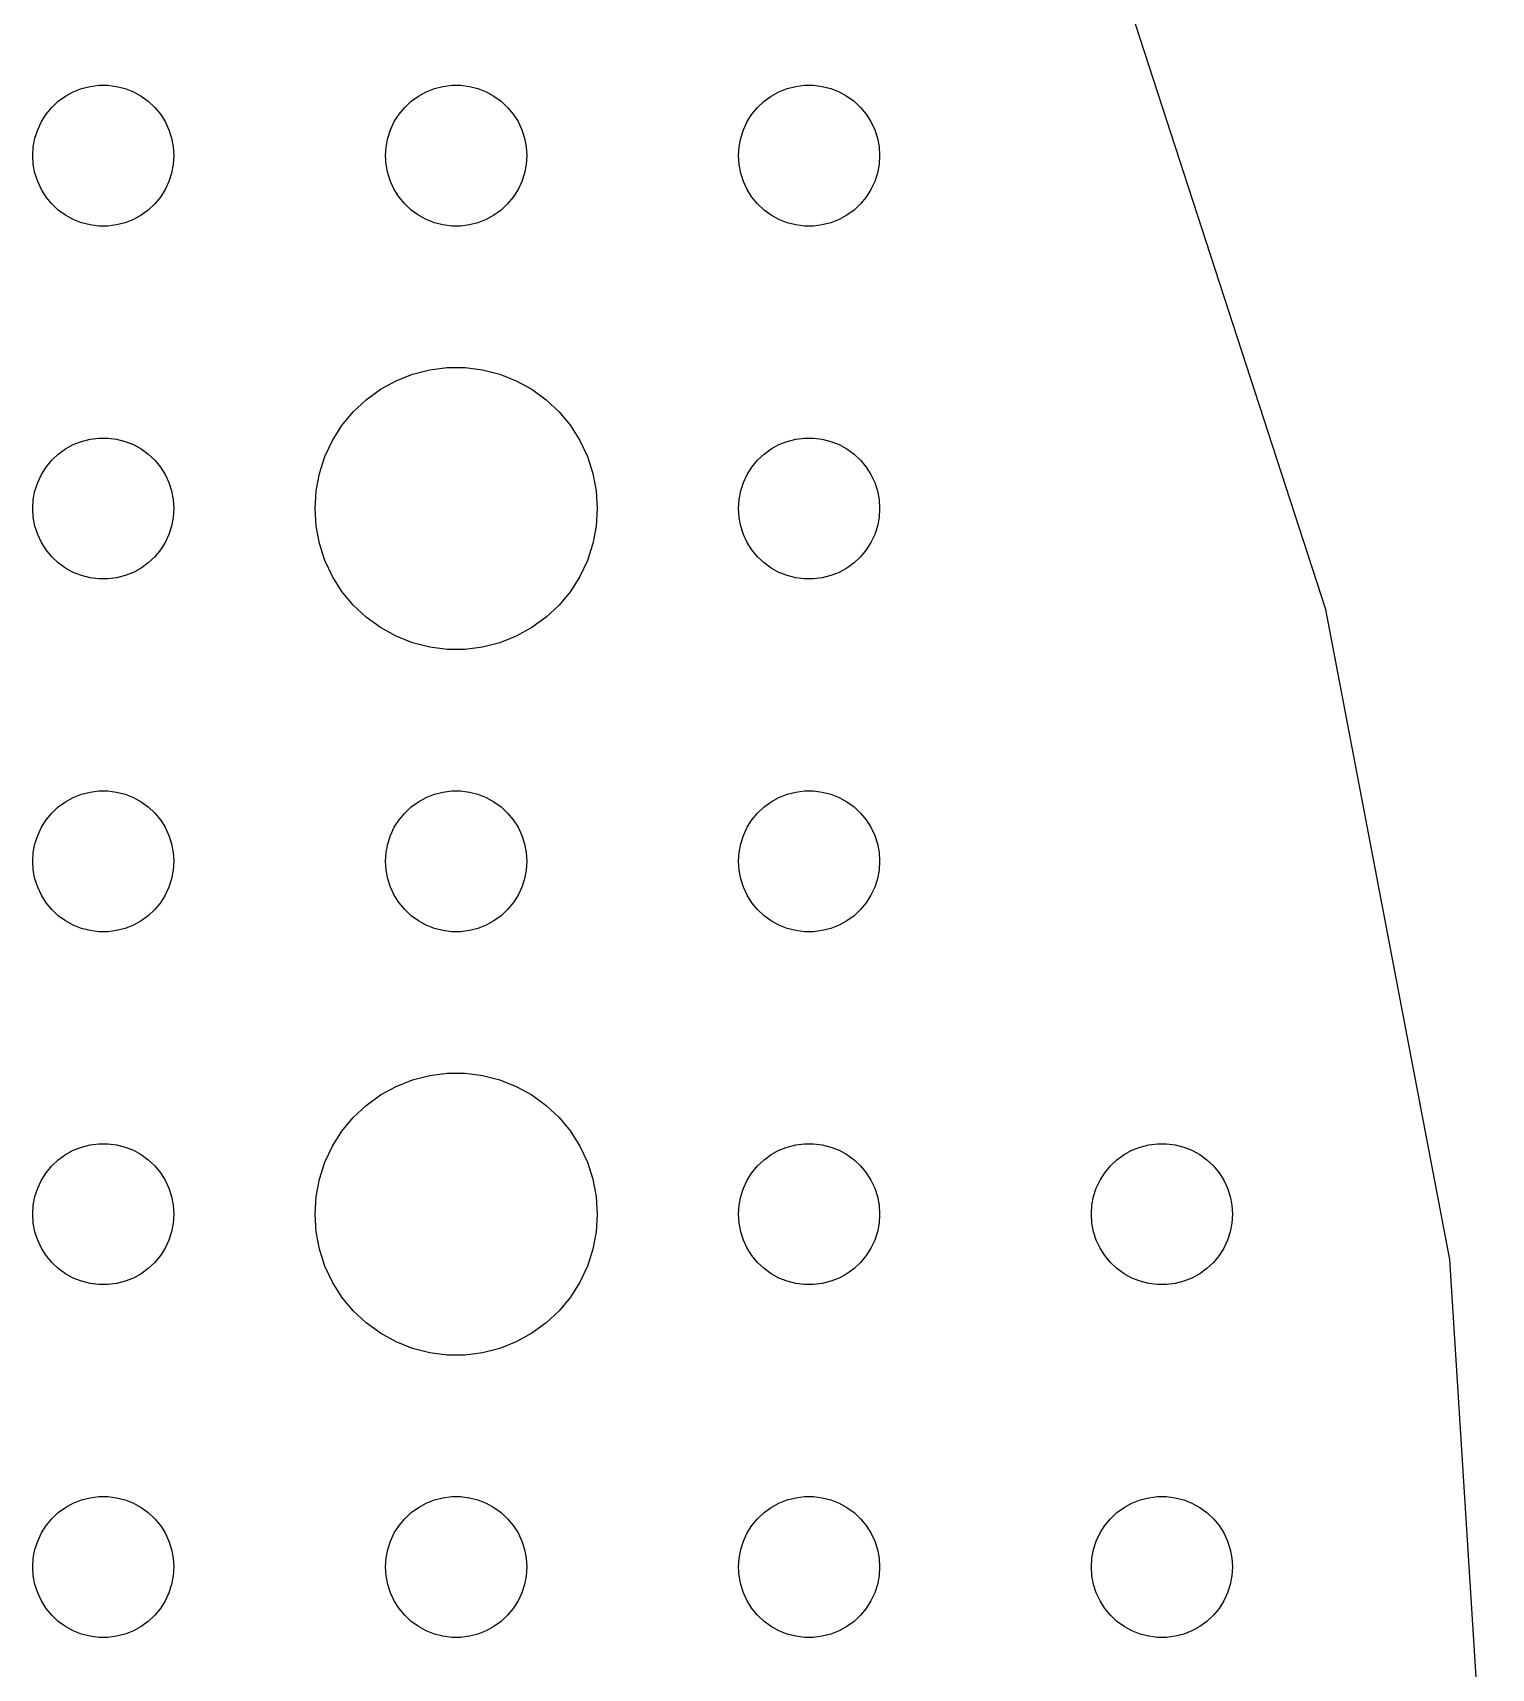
# Model space of a CAD drawing. Header units: metres. Extents: x -112 to 112, y -112 to 112.
# Drawn here: x 81 to 112, y 5.35 to 40.11 of the extents above; entities that cross this region are included whole.
import ezdxf

# ---------------------------------------------------------------- set-up
doc = ezdxf.new("R2010")
doc.units = ezdxf.units.M

msp = doc.modelspace()

# ---------------------------------------------------------------- linework, layer by layer
for p, q in [((108.481, 27.8533), (104.135, 41.2299)), ((82.0365, 38.9266), (82.2189, 38.9734)), ((82.2189, 38.9734), (82.4058, 38.997)), ((82.4058, 38.997), (82.5942, 38.997)), ((82.5942, 38.997), (82.7811, 38.9734)), ((82.7811, 38.9734), (82.9635, 38.9266)), ((89.5365, 38.9266), (89.7189, 38.9734)), ((89.7189, 38.9734), (89.9058, 38.997)), ((89.9058, 38.997), (90.0942, 38.997)), ((90.0942, 38.997), (90.2811, 38.9734)), ((90.2811, 38.9734), (90.4635, 38.9266)), ((97.0365, 38.9266), (97.2189, 38.9734)), ((97.2189, 38.9734), (97.4058, 38.997)), ((97.4058, 38.997), (97.5942, 38.997)), ((97.5942, 38.997), (97.7811, 38.9734)), ((97.7811, 38.9734), (97.9635, 38.9266)), ((81.4065, 38.5268), (81.5439, 38.6558)), ((81.5439, 38.6558), (81.6963, 38.7665)), ((81.6963, 38.7665), (81.8613, 38.8572)), ((81.8613, 38.8572), (82.0365, 38.9266)), ((82.9635, 38.9266), (83.1387, 38.8572)), ((83.1387, 38.8572), (83.3037, 38.7665)), ((83.3037, 38.7665), (83.4561, 38.6558)), ((83.4561, 38.6558), (83.5934, 38.5268)), ((88.9065, 38.5268), (89.0439, 38.6558)), ((89.0439, 38.6558), (89.1963, 38.7665)), ((89.1963, 38.7665), (89.3613, 38.8572)), ((89.3613, 38.8572), (89.5365, 38.9266)), ((90.4635, 38.9266), (90.6387, 38.8572)), ((90.6387, 38.8572), (90.8037, 38.7665)), ((90.8037, 38.7665), (90.9561, 38.6558)), ((90.9561, 38.6558), (91.0934, 38.5268)), ((96.4065, 38.5268), (96.5439, 38.6558)), ((96.5439, 38.6558), (96.6963, 38.7665)), ((96.6963, 38.7665), (96.8613, 38.8572)), ((96.8613, 38.8572), (97.0365, 38.9266)), ((97.9635, 38.9266), (98.1387, 38.8572)), ((98.1387, 38.8572), (98.3037, 38.7665)), ((98.3037, 38.7665), (98.4561, 38.6558)), ((98.4561, 38.6558), (98.5934, 38.5268)), ((81.1855, 38.2226), (81.2865, 38.3817)), ((81.2865, 38.3817), (81.4065, 38.5268)), ((83.5934, 38.5268), (83.7135, 38.3817)), ((83.7135, 38.3817), (83.8145, 38.2226)), ((88.6855, 38.2226), (88.7865, 38.3817)), ((88.7865, 38.3817), (88.9065, 38.5268)), ((91.0934, 38.5268), (91.2135, 38.3817)), ((91.2135, 38.3817), (91.3145, 38.2226)), ((96.1855, 38.2226), (96.2865, 38.3817)), ((96.2865, 38.3817), (96.4065, 38.5268)), ((98.5934, 38.5268), (98.7135, 38.3817)), ((98.7135, 38.3817), (98.8145, 38.2226)), ((81.0471, 37.873), (81.1053, 38.0522)), ((81.1053, 38.0522), (81.1855, 38.2226)), ((83.8145, 38.2226), (83.8947, 38.0522)), ((83.8947, 38.0522), (83.9529, 37.873)), ((88.5471, 37.873), (88.6053, 38.0522)), ((88.6053, 38.0522), (88.6855, 38.2226)), ((91.3145, 38.2226), (91.3947, 38.0522)), ((91.3947, 38.0522), (91.4529, 37.873)), ((96.0471, 37.873), (96.1053, 38.0522)), ((96.1053, 38.0522), (96.1855, 38.2226)), ((98.8145, 38.2226), (98.8947, 38.0522)), ((98.8947, 38.0522), (98.9529, 37.873)), ((81, 37.5), (81.0118, 37.688)), ((81.0118, 37.688), (81.0471, 37.873)), ((83.9529, 37.873), (83.9882, 37.688)), ((83.9882, 37.688), (84, 37.5)), ((88.5, 37.5), (88.5118, 37.688)), ((88.5118, 37.688), (88.5471, 37.873)), ((91.4529, 37.873), (91.4882, 37.688)), ((91.4882, 37.688), (91.5, 37.5)), ((96, 37.5), (96.0118, 37.688)), ((96.0118, 37.688), (96.0471, 37.873)), ((98.9529, 37.873), (98.9882, 37.688)), ((98.9882, 37.688), (99, 37.5)), ((81.0118, 37.312), (81, 37.5)), ((81.0471, 37.127), (81.0118, 37.312)), ((83.9882, 37.312), (83.9529, 37.127)), ((84, 37.5), (83.9882, 37.312)), ((88.5118, 37.312), (88.5, 37.5)), ((88.5471, 37.127), (88.5118, 37.312)), ((91.4882, 37.312), (91.4529, 37.127)), ((91.5, 37.5), (91.4882, 37.312)), ((96.0118, 37.312), (96, 37.5)), ((96.0471, 37.127), (96.0118, 37.312)), ((98.9882, 37.312), (98.9529, 37.127)), ((99, 37.5), (98.9882, 37.312)), ((81.1053, 36.9478), (81.0471, 37.127)), ((81.1855, 36.7774), (81.1053, 36.9478)), ((83.8947, 36.9478), (83.8145, 36.7774)), ((83.9529, 37.127), (83.8947, 36.9478)), ((88.6053, 36.9478), (88.5471, 37.127)), ((88.6855, 36.7774), (88.6053, 36.9478)), ((91.3947, 36.9478), (91.3145, 36.7774)), ((91.4529, 37.127), (91.3947, 36.9478)), ((96.1053, 36.9478), (96.0471, 37.127)), ((96.1855, 36.7774), (96.1053, 36.9478)), ((98.8947, 36.9478), (98.8145, 36.7774)), ((98.9529, 37.127), (98.8947, 36.9478)), ((81.2865, 36.6183), (81.1855, 36.7774)), ((81.4065, 36.4732), (81.2865, 36.6183)), ((83.7135, 36.6183), (83.5934, 36.4732)), ((83.8145, 36.7774), (83.7135, 36.6183)), ((88.7865, 36.6183), (88.6855, 36.7774)), ((88.9065, 36.4732), (88.7865, 36.6183)), ((91.2135, 36.6183), (91.0934, 36.4732)), ((91.3145, 36.7774), (91.2135, 36.6183)), ((96.2865, 36.6183), (96.1855, 36.7774)), ((96.4065, 36.4732), (96.2865, 36.6183)), ((98.7135, 36.6183), (98.5934, 36.4732)), ((98.8145, 36.7774), (98.7135, 36.6183)), ((81.5439, 36.3442), (81.4065, 36.4732)), ((81.6963, 36.2335), (81.5439, 36.3442)), ((81.8613, 36.1428), (81.6963, 36.2335)), ((83.3037, 36.2335), (83.1387, 36.1428)), ((83.4561, 36.3442), (83.3037, 36.2335)), ((83.5934, 36.4732), (83.4561, 36.3442)), ((89.0439, 36.3442), (88.9065, 36.4732)), ((89.1963, 36.2335), (89.0439, 36.3442)), ((89.3613, 36.1428), (89.1963, 36.2335)), ((90.8037, 36.2335), (90.6387, 36.1428)), ((90.9561, 36.3442), (90.8037, 36.2335)), ((91.0934, 36.4732), (90.9561, 36.3442)), ((96.5439, 36.3442), (96.4065, 36.4732)), ((96.6963, 36.2335), (96.5439, 36.3442)), ((96.8613, 36.1428), (96.6963, 36.2335)), ((98.3037, 36.2335), (98.1387, 36.1428)), ((98.4561, 36.3442), (98.3037, 36.2335)), ((98.5934, 36.4732), (98.4561, 36.3442)), ((82.0365, 36.0734), (81.8613, 36.1428)), ((82.2189, 36.0266), (82.0365, 36.0734)), ((82.4058, 36.003), (82.2189, 36.0266)), ((82.5942, 36.003), (82.4058, 36.003)), ((82.7811, 36.0266), (82.5942, 36.003)), ((82.9635, 36.0734), (82.7811, 36.0266)), ((83.1387, 36.1428), (82.9635, 36.0734)), ((89.5365, 36.0734), (89.3613, 36.1428)), ((89.7189, 36.0266), (89.5365, 36.0734)), ((89.9058, 36.003), (89.7189, 36.0266)), ((90.0942, 36.003), (89.9058, 36.003)), ((90.2811, 36.0266), (90.0942, 36.003)), ((90.4635, 36.0734), (90.2811, 36.0266)), ((90.6387, 36.1428), (90.4635, 36.0734)), ((97.0365, 36.0734), (96.8613, 36.1428)), ((97.2189, 36.0266), (97.0365, 36.0734)), ((97.4058, 36.003), (97.2189, 36.0266)), ((97.5942, 36.003), (97.4058, 36.003)), ((97.7811, 36.0266), (97.5942, 36.003)), ((97.9635, 36.0734), (97.7811, 36.0266)), ((98.1387, 36.1428), (97.9635, 36.0734)), ((88.3925, 32.533), (88.7227, 32.7145)), ((88.7227, 32.7145), (89.073, 32.8532)), ((89.073, 32.8532), (89.4379, 32.9469)), ((89.4379, 32.9469), (89.8116, 32.9941)), ((89.8116, 32.9941), (90.1884, 32.9941)), ((90.1884, 32.9941), (90.5621, 32.9469)), ((90.5621, 32.9469), (90.927, 32.8532)), ((90.927, 32.8532), (91.2773, 32.7145)), ((91.2773, 32.7145), (91.6075, 32.533)), ((88.0877, 32.3115), (88.3925, 32.533)), ((91.6075, 32.533), (91.9123, 32.3115)), ((87.573, 31.7634), (87.8131, 32.0536)), ((87.8131, 32.0536), (88.0877, 32.3115)), ((91.9123, 32.3115), (92.1869, 32.0536)), ((92.1869, 32.0536), (92.427, 31.7634)), ((87.3711, 31.4453), (87.573, 31.7634)), ((92.427, 31.7634), (92.6289, 31.4453)), ((81.6963, 31.2665), (81.8613, 31.3572)), ((81.8613, 31.3572), (82.0365, 31.4266)), ((82.0365, 31.4266), (82.2189, 31.4734)), ((82.2189, 31.4734), (82.4058, 31.497)), ((82.4058, 31.497), (82.5942, 31.497)), ((82.5942, 31.497), (82.7811, 31.4734)), ((82.7811, 31.4734), (82.9635, 31.4266)), ((82.9635, 31.4266), (83.1387, 31.3572)), ((83.1387, 31.3572), (83.3037, 31.2665)), ((87.2107, 31.1044), (87.3711, 31.4453)), ((92.6289, 31.4453), (92.7893, 31.1044)), ((96.6963, 31.2665), (96.8613, 31.3572)), ((96.8613, 31.3572), (97.0365, 31.4266)), ((97.0365, 31.4266), (97.2189, 31.4734)), ((97.2189, 31.4734), (97.4058, 31.497)), ((97.4058, 31.497), (97.5942, 31.497)), ((97.5942, 31.497), (97.7811, 31.4734)), ((97.7811, 31.4734), (97.9635, 31.4266)), ((97.9635, 31.4266), (98.1387, 31.3572)), ((98.1387, 31.3572), (98.3037, 31.2665)), ((81.2865, 30.8817), (81.4065, 31.0268)), ((81.4065, 31.0268), (81.5439, 31.1558)), ((81.5439, 31.1558), (81.6963, 31.2665)), ((83.3037, 31.2665), (83.4561, 31.1558)), ((83.4561, 31.1558), (83.5934, 31.0268)), ((83.5934, 31.0268), (83.7135, 30.8817)), ((87.0943, 30.7461), (87.2107, 31.1044)), ((92.7893, 31.1044), (92.9057, 30.7461)), ((96.2865, 30.8817), (96.4065, 31.0268)), ((96.4065, 31.0268), (96.5439, 31.1558)), ((96.5439, 31.1558), (96.6963, 31.2665)), ((98.3037, 31.2665), (98.4561, 31.1558)), ((98.4561, 31.1558), (98.5934, 31.0268)), ((98.5934, 31.0268), (98.7135, 30.8817)), ((81.1053, 30.5522), (81.1855, 30.7226)), ((81.1855, 30.7226), (81.2865, 30.8817)), ((83.7135, 30.8817), (83.8145, 30.7226)), ((83.8145, 30.7226), (83.8947, 30.5522)), ((87.0237, 30.376), (87.0943, 30.7461)), ((92.9057, 30.7461), (92.9763, 30.376)), ((96.1053, 30.5522), (96.1855, 30.7226)), ((96.1855, 30.7226), (96.2865, 30.8817)), ((98.7135, 30.8817), (98.8145, 30.7226)), ((98.8145, 30.7226), (98.8947, 30.5522)), ((81.0118, 30.188), (81.0471, 30.373)), ((81.0471, 30.373), (81.1053, 30.5522)), ((83.8947, 30.5522), (83.9529, 30.373)), ((83.9529, 30.373), (83.9882, 30.188)), ((87, 30), (87.0237, 30.376)), ((92.9763, 30.376), (93, 30)), ((96.0118, 30.188), (96.0471, 30.373)), ((96.0471, 30.373), (96.1053, 30.5522)), ((98.8947, 30.5522), (98.9529, 30.373)), ((98.9529, 30.373), (98.9882, 30.188)), ((81, 30), (81.0118, 30.188)), ((81.0118, 29.812), (81, 30)), ((83.9882, 30.188), (84, 30)), ((84, 30), (83.9882, 29.812)), ((87.0237, 29.624), (87, 30)), ((93, 30), (92.9763, 29.624)), ((96, 30), (96.0118, 30.188)), ((96.0118, 29.812), (96, 30)), ((98.9882, 30.188), (99, 30)), ((99, 30), (98.9882, 29.812)), ((81.0471, 29.627), (81.0118, 29.812)), ((81.1053, 29.4478), (81.0471, 29.627)), ((83.9529, 29.627), (83.8947, 29.4478)), ((83.9882, 29.812), (83.9529, 29.627)), ((87.0943, 29.2539), (87.0237, 29.624)), ((92.9763, 29.624), (92.9057, 29.2539)), ((96.0471, 29.627), (96.0118, 29.812)), ((96.1053, 29.4478), (96.0471, 29.627)), ((98.9529, 29.627), (98.8947, 29.4478)), ((98.9882, 29.812), (98.9529, 29.627)), ((81.1855, 29.2774), (81.1053, 29.4478)), ((81.2865, 29.1183), (81.1855, 29.2774)), ((83.8145, 29.2774), (83.7135, 29.1183)), ((83.8947, 29.4478), (83.8145, 29.2774)), ((87.2107, 28.8956), (87.0943, 29.2539)), ((92.9057, 29.2539), (92.7893, 28.8956)), ((96.1855, 29.2774), (96.1053, 29.4478)), ((96.2865, 29.1183), (96.1855, 29.2774)), ((98.8145, 29.2774), (98.7135, 29.1183)), ((98.8947, 29.4478), (98.8145, 29.2774)), ((81.4065, 28.9732), (81.2865, 29.1183)), ((81.5439, 28.8442), (81.4065, 28.9732)), ((83.5934, 28.9732), (83.4561, 28.8442)), ((83.7135, 29.1183), (83.5934, 28.9732)), ((87.3711, 28.5547), (87.2107, 28.8956)), ((92.7893, 28.8956), (92.6289, 28.5547)), ((96.4065, 28.9732), (96.2865, 29.1183)), ((96.5439, 28.8442), (96.4065, 28.9732)), ((98.5934, 28.9732), (98.4561, 28.8442)), ((98.7135, 29.1183), (98.5934, 28.9732)), ((81.6963, 28.7335), (81.5439, 28.8442)), ((81.8613, 28.6427), (81.6963, 28.7335)), ((82.0365, 28.5734), (81.8613, 28.6427)), ((82.2189, 28.5266), (82.0365, 28.5734)), ((82.4058, 28.503), (82.2189, 28.5266)), ((82.7811, 28.5266), (82.5942, 28.503)), ((82.9635, 28.5734), (82.7811, 28.5266)), ((83.1387, 28.6427), (82.9635, 28.5734)), ((83.3037, 28.7335), (83.1387, 28.6427)), ((83.4561, 28.8442), (83.3037, 28.7335)), ((87.573, 28.2366), (87.3711, 28.5547)), ((92.6289, 28.5547), (92.427, 28.2366)), ((96.6963, 28.7335), (96.5439, 28.8442)), ((96.8613, 28.6427), (96.6963, 28.7335)), ((97.0365, 28.5734), (96.8613, 28.6427)), ((97.2189, 28.5266), (97.0365, 28.5734)), ((97.4058, 28.503), (97.2189, 28.5266)), ((97.7811, 28.5266), (97.5942, 28.503)), ((97.9635, 28.5734), (97.7811, 28.5266)), ((98.1387, 28.6427), (97.9635, 28.5734)), ((98.3037, 28.7335), (98.1387, 28.6427)), ((98.4561, 28.8442), (98.3037, 28.7335)), ((82.5942, 28.503), (82.4058, 28.503)), ((87.8131, 27.9464), (87.573, 28.2366)), ((92.427, 28.2366), (92.1869, 27.9464)), ((97.5942, 28.503), (97.4058, 28.503)), ((88.0877, 27.6884), (87.8131, 27.9464)), ((92.1869, 27.9464), (91.9123, 27.6884)), ((111.117, 14.0373), (108.481, 27.8533)), ((88.3925, 27.467), (88.0877, 27.6884)), ((88.7227, 27.2855), (88.3925, 27.467)), ((91.6075, 27.467), (91.2773, 27.2855)), ((91.9123, 27.6884), (91.6075, 27.467)), ((89.073, 27.1468), (88.7227, 27.2855)), ((89.4379, 27.0531), (89.073, 27.1468)), ((90.927, 27.1468), (90.5621, 27.0531)), ((91.2773, 27.2855), (90.927, 27.1468)), ((89.8116, 27.0059), (89.4379, 27.0531)), ((90.1884, 27.0059), (89.8116, 27.0059)), ((90.5621, 27.0531), (90.1884, 27.0059)), ((82.2189, 23.9734), (82.4058, 23.997)), ((82.4058, 23.997), (82.5942, 23.997)), ((82.5942, 23.997), (82.7811, 23.9734)), ((89.7189, 23.9734), (89.9058, 23.997)), ((89.9058, 23.997), (90.0942, 23.997)), ((90.0942, 23.997), (90.2811, 23.9734)), ((97.2189, 23.9734), (97.4058, 23.997)), ((97.4058, 23.997), (97.5942, 23.997)), ((97.5942, 23.997), (97.7811, 23.9734)), ((81.4065, 23.5268), (81.5439, 23.6558)), ((81.5439, 23.6558), (81.6963, 23.7665)), ((81.6963, 23.7665), (81.8613, 23.8572)), ((81.8613, 23.8572), (82.0365, 23.9266)), ((82.0365, 23.9266), (82.2189, 23.9734)), ((82.7811, 23.9734), (82.9635, 23.9266)), ((82.9635, 23.9266), (83.1387, 23.8572)), ((83.1387, 23.8572), (83.3037, 23.7665)), ((83.3037, 23.7665), (83.4561, 23.6558)), ((83.4561, 23.6558), (83.5934, 23.5268)), ((88.9065, 23.5268), (89.0439, 23.6558)), ((89.0439, 23.6558), (89.1963, 23.7665)), ((89.1963, 23.7665), (89.3613, 23.8572)), ((89.3613, 23.8572), (89.5365, 23.9266)), ((89.5365, 23.9266), (89.7189, 23.9734)), ((90.2811, 23.9734), (90.4635, 23.9266)), ((90.4635, 23.9266), (90.6387, 23.8572)), ((90.6387, 23.8572), (90.8037, 23.7665)), ((90.8037, 23.7665), (90.9561, 23.6558)), ((90.9561, 23.6558), (91.0934, 23.5268)), ((96.4065, 23.5268), (96.5439, 23.6558)), ((96.5439, 23.6558), (96.6963, 23.7665)), ((96.6963, 23.7665), (96.8613, 23.8572)), ((96.8613, 23.8572), (97.0365, 23.9266)), ((97.0365, 23.9266), (97.2189, 23.9734)), ((97.7811, 23.9734), (97.9635, 23.9266)), ((97.9635, 23.9266), (98.1387, 23.8572)), ((98.1387, 23.8572), (98.3037, 23.7665)), ((98.3037, 23.7665), (98.4561, 23.6558)), ((98.4561, 23.6558), (98.5934, 23.5268)), ((81.1855, 23.2226), (81.2865, 23.3817)), ((81.2865, 23.3817), (81.4065, 23.5268)), ((83.5934, 23.5268), (83.7135, 23.3817)), ((83.7135, 23.3817), (83.8145, 23.2226)), ((88.6855, 23.2226), (88.7865, 23.3817)), ((88.7865, 23.3817), (88.9065, 23.5268)), ((91.0934, 23.5268), (91.2135, 23.3817)), ((91.2135, 23.3817), (91.3145, 23.2226)), ((96.1855, 23.2226), (96.2865, 23.3817)), ((96.2865, 23.3817), (96.4065, 23.5268)), ((98.5934, 23.5268), (98.7135, 23.3817)), ((98.7135, 23.3817), (98.8145, 23.2226)), ((81.0471, 22.873), (81.1053, 23.0522)), ((81.1053, 23.0522), (81.1855, 23.2226)), ((83.8145, 23.2226), (83.8947, 23.0522)), ((83.8947, 23.0522), (83.9529, 22.873)), ((88.5471, 22.873), (88.6053, 23.0522)), ((88.6053, 23.0522), (88.6855, 23.2226)), ((91.3145, 23.2226), (91.3947, 23.0522)), ((91.3947, 23.0522), (91.4529, 22.873)), ((96.0471, 22.873), (96.1053, 23.0522)), ((96.1053, 23.0522), (96.1855, 23.2226)), ((98.8145, 23.2226), (98.8947, 23.0522)), ((98.8947, 23.0522), (98.9529, 22.873)), ((81, 22.5), (81.0118, 22.688)), ((81.0118, 22.688), (81.0471, 22.873)), ((83.9529, 22.873), (83.9882, 22.688)), ((83.9882, 22.688), (84, 22.5)), ((88.5, 22.5), (88.5118, 22.688)), ((88.5118, 22.688), (88.5471, 22.873)), ((91.4529, 22.873), (91.4882, 22.688)), ((91.4882, 22.688), (91.5, 22.5)), ((96, 22.5), (96.0118, 22.688)), ((96.0118, 22.688), (96.0471, 22.873)), ((98.9529, 22.873), (98.9882, 22.688)), ((98.9882, 22.688), (99, 22.5)), ((81.0118, 22.312), (81, 22.5)), ((81.0471, 22.127), (81.0118, 22.312)), ((83.9882, 22.312), (83.9529, 22.127)), ((84, 22.5), (83.9882, 22.312)), ((88.5118, 22.312), (88.5, 22.5)), ((88.5471, 22.127), (88.5118, 22.312)), ((91.4882, 22.312), (91.4529, 22.127)), ((91.5, 22.5), (91.4882, 22.312)), ((96.0118, 22.312), (96, 22.5)), ((96.0471, 22.127), (96.0118, 22.312)), ((98.9882, 22.312), (98.9529, 22.127)), ((99, 22.5), (98.9882, 22.312)), ((81.1053, 21.9478), (81.0471, 22.127)), ((81.1855, 21.7774), (81.1053, 21.9478)), ((83.8947, 21.9478), (83.8145, 21.7774)), ((83.9529, 22.127), (83.8947, 21.9478)), ((88.6053, 21.9478), (88.5471, 22.127)), ((88.6855, 21.7774), (88.6053, 21.9478)), ((91.3947, 21.9478), (91.3145, 21.7774)), ((91.4529, 22.127), (91.3947, 21.9478)), ((96.1053, 21.9478), (96.0471, 22.127)), ((96.1855, 21.7774), (96.1053, 21.9478)), ((98.8947, 21.9478), (98.8145, 21.7774)), ((98.9529, 22.127), (98.8947, 21.9478)), ((81.2865, 21.6183), (81.1855, 21.7774)), ((81.4065, 21.4732), (81.2865, 21.6183)), ((83.7135, 21.6183), (83.5934, 21.4732)), ((83.8145, 21.7774), (83.7135, 21.6183)), ((88.7865, 21.6183), (88.6855, 21.7774)), ((88.9065, 21.4732), (88.7865, 21.6183)), ((91.2135, 21.6183), (91.0934, 21.4732)), ((91.3145, 21.7774), (91.2135, 21.6183)), ((96.2865, 21.6183), (96.1855, 21.7774)), ((96.4065, 21.4732), (96.2865, 21.6183)), ((98.7135, 21.6183), (98.5934, 21.4732)), ((98.8145, 21.7774), (98.7135, 21.6183)), ((81.5439, 21.3442), (81.4065, 21.4732)), ((81.6963, 21.2335), (81.5439, 21.3442)), ((81.8613, 21.1427), (81.6963, 21.2335)), ((83.3037, 21.2335), (83.1387, 21.1427)), ((83.4561, 21.3442), (83.3037, 21.2335)), ((83.5934, 21.4732), (83.4561, 21.3442)), ((89.0439, 21.3442), (88.9065, 21.4732)), ((89.1963, 21.2335), (89.0439, 21.3442)), ((89.3613, 21.1427), (89.1963, 21.2335)), ((90.8037, 21.2335), (90.6387, 21.1427)), ((90.9561, 21.3442), (90.8037, 21.2335)), ((91.0934, 21.4732), (90.9561, 21.3442)), ((96.5439, 21.3442), (96.4065, 21.4732)), ((96.6963, 21.2335), (96.5439, 21.3442)), ((96.8613, 21.1427), (96.6963, 21.2335)), ((98.3037, 21.2335), (98.1387, 21.1427)), ((98.4561, 21.3442), (98.3037, 21.2335)), ((98.5934, 21.4732), (98.4561, 21.3442)), ((82.0365, 21.0734), (81.8613, 21.1427)), ((82.2189, 21.0266), (82.0365, 21.0734)), ((82.4058, 21.003), (82.2189, 21.0266)), ((82.5942, 21.003), (82.4058, 21.003)), ((82.7811, 21.0266), (82.5942, 21.003)), ((82.9635, 21.0734), (82.7811, 21.0266)), ((83.1387, 21.1427), (82.9635, 21.0734)), ((89.5365, 21.0734), (89.3613, 21.1427)), ((89.7189, 21.0266), (89.5365, 21.0734)), ((89.9058, 21.003), (89.7189, 21.0266)), ((90.0942, 21.003), (89.9058, 21.003)), ((90.2811, 21.0266), (90.0942, 21.003)), ((90.4635, 21.0734), (90.2811, 21.0266)), ((90.6387, 21.1427), (90.4635, 21.0734)), ((97.0365, 21.0734), (96.8613, 21.1427)), ((97.2189, 21.0266), (97.0365, 21.0734)), ((97.4058, 21.003), (97.2189, 21.0266)), ((97.5942, 21.003), (97.4058, 21.003)), ((97.7811, 21.0266), (97.5942, 21.003)), ((97.9635, 21.0734), (97.7811, 21.0266)), ((98.1387, 21.1427), (97.9635, 21.0734)), ((88.7227, 17.7145), (89.073, 17.8532)), ((89.073, 17.8532), (89.4379, 17.9469)), ((89.4379, 17.9469), (89.8116, 17.9941)), ((89.8116, 17.9941), (90.1884, 17.9941)), ((90.1884, 17.9941), (90.5621, 17.9469)), ((90.5621, 17.9469), (90.927, 17.8532)), ((90.927, 17.8532), (91.2773, 17.7145)), ((88.0877, 17.3115), (88.3925, 17.533)), ((88.3925, 17.533), (88.7227, 17.7145)), ((91.2773, 17.7145), (91.6075, 17.533)), ((91.6075, 17.533), (91.9123, 17.3115)), ((87.573, 16.7634), (87.8131, 17.0536)), ((87.8131, 17.0536), (88.0877, 17.3115)), ((91.9123, 17.3115), (92.1869, 17.0536)), ((92.1869, 17.0536), (92.427, 16.7634)), ((87.3711, 16.4453), (87.573, 16.7634)), ((92.427, 16.7634), (92.6289, 16.4453)), ((81.6963, 16.2665), (81.8613, 16.3572)), ((81.8613, 16.3572), (82.0365, 16.4266)), ((82.0365, 16.4266), (82.2189, 16.4734)), ((82.2189, 16.4734), (82.4058, 16.497)), ((82.4058, 16.497), (82.5942, 16.497)), ((82.5942, 16.497), (82.7811, 16.4734)), ((82.7811, 16.4734), (82.9635, 16.4266)), ((82.9635, 16.4266), (83.1387, 16.3572)), ((83.1387, 16.3572), (83.3037, 16.2665)), ((87.2107, 16.1044), (87.3711, 16.4453)), ((92.6289, 16.4453), (92.7893, 16.1044)), ((96.6963, 16.2665), (96.8613, 16.3572)), ((96.8613, 16.3572), (97.0365, 16.4266)), ((97.0365, 16.4266), (97.2189, 16.4734)), ((97.2189, 16.4734), (97.4058, 16.497)), ((97.4058, 16.497), (97.5942, 16.497)), ((97.5942, 16.497), (97.7811, 16.4734)), ((97.7811, 16.4734), (97.9635, 16.4266)), ((97.9635, 16.4266), (98.1387, 16.3572)), ((98.1387, 16.3572), (98.3037, 16.2665)), ((104.196, 16.2665), (104.361, 16.3572)), ((104.361, 16.3572), (104.536, 16.4266)), ((104.536, 16.4266), (104.719, 16.4734)), ((104.719, 16.4734), (104.906, 16.497)), ((104.906, 16.497), (105.094, 16.497)), ((105.094, 16.497), (105.281, 16.4734)), ((105.281, 16.4734), (105.464, 16.4266)), ((105.464, 16.4266), (105.639, 16.3572)), ((105.639, 16.3572), (105.804, 16.2665)), ((81.2865, 15.8817), (81.4065, 16.0268)), ((81.4065, 16.0268), (81.5439, 16.1558)), ((81.5439, 16.1558), (81.6963, 16.2665)), ((83.3037, 16.2665), (83.4561, 16.1558)), ((83.4561, 16.1558), (83.5934, 16.0268)), ((83.5934, 16.0268), (83.7135, 15.8817)), ((87.0943, 15.7461), (87.2107, 16.1044)), ((92.7893, 16.1044), (92.9057, 15.7461)), ((96.2865, 15.8817), (96.4065, 16.0268)), ((96.4065, 16.0268), (96.5439, 16.1558)), ((96.5439, 16.1558), (96.6963, 16.2665)), ((98.3037, 16.2665), (98.4561, 16.1558)), ((98.4561, 16.1558), (98.5934, 16.0268)), ((98.5934, 16.0268), (98.7135, 15.8817)), ((103.786, 15.8817), (103.907, 16.0268)), ((103.907, 16.0268), (104.044, 16.1558)), ((104.044, 16.1558), (104.196, 16.2665)), ((105.804, 16.2665), (105.956, 16.1558)), ((105.956, 16.1558), (106.093, 16.0268)), ((106.093, 16.0268), (106.214, 15.8817)), ((81.1053, 15.5522), (81.1855, 15.7226)), ((81.1855, 15.7226), (81.2865, 15.8817)), ((83.7135, 15.8817), (83.8145, 15.7226)), ((83.8145, 15.7226), (83.8947, 15.5522)), ((87.0237, 15.376), (87.0943, 15.7461)), ((92.9057, 15.7461), (92.9763, 15.376)), ((96.1053, 15.5522), (96.1855, 15.7226)), ((96.1855, 15.7226), (96.2865, 15.8817)), ((98.7135, 15.8817), (98.8145, 15.7226)), ((98.8145, 15.7226), (98.8947, 15.5522)), ((103.605, 15.5522), (103.686, 15.7226)), ((103.686, 15.7226), (103.786, 15.8817)), ((106.214, 15.8817), (106.314, 15.7226)), ((106.314, 15.7226), (106.395, 15.5522)), ((81.0118, 15.188), (81.0471, 15.373)), ((81.0471, 15.373), (81.1053, 15.5522)), ((83.8947, 15.5522), (83.9529, 15.373)), ((83.9529, 15.373), (83.9882, 15.188)), ((87, 15), (87.0237, 15.376)), ((92.9763, 15.376), (93, 15)), ((96.0118, 15.188), (96.0471, 15.373)), ((96.0471, 15.373), (96.1053, 15.5522)), ((98.8947, 15.5522), (98.9529, 15.373)), ((98.9529, 15.373), (98.9882, 15.188)), ((103.512, 15.188), (103.547, 15.373)), ((103.547, 15.373), (103.605, 15.5522)), ((106.395, 15.5522), (106.453, 15.373)), ((106.453, 15.373), (106.488, 15.188)), ((81, 15), (81.0118, 15.188)), ((81.0118, 14.812), (81, 15)), ((83.9882, 15.188), (84, 15)), ((84, 15), (83.9882, 14.812)), ((87.0237, 14.624), (87, 15)), ((93, 15), (92.9763, 14.624)), ((96, 15), (96.0118, 15.188)), ((96.0118, 14.812), (96, 15)), ((98.9882, 15.188), (99, 15)), ((99, 15), (98.9882, 14.812)), ((103.5, 15), (103.512, 15.188)), ((103.512, 14.812), (103.5, 15)), ((106.488, 15.188), (106.5, 15)), ((106.5, 15), (106.488, 14.812)), ((81.0471, 14.627), (81.0118, 14.812)), ((81.1053, 14.4478), (81.0471, 14.627)), ((83.9529, 14.627), (83.8947, 14.4478)), ((83.9882, 14.812), (83.9529, 14.627)), ((87.0943, 14.2539), (87.0237, 14.624)), ((92.9763, 14.624), (92.9057, 14.2539)), ((96.0471, 14.627), (96.0118, 14.812)), ((96.1053, 14.4478), (96.0471, 14.627)), ((98.9529, 14.627), (98.8947, 14.4478)), ((98.9882, 14.812), (98.9529, 14.627)), ((103.547, 14.627), (103.512, 14.812)), ((103.605, 14.4478), (103.547, 14.627)), ((106.453, 14.627), (106.395, 14.4478)), ((106.488, 14.812), (106.453, 14.627)), ((81.1855, 14.2774), (81.1053, 14.4478)), ((81.2865, 14.1183), (81.1855, 14.2774)), ((83.8145, 14.2774), (83.7135, 14.1183)), ((83.8947, 14.4478), (83.8145, 14.2774)), ((96.1855, 14.2774), (96.1053, 14.4478)), ((96.2865, 14.1183), (96.1855, 14.2774)), ((98.8145, 14.2774), (98.7135, 14.1183)), ((98.8947, 14.4478), (98.8145, 14.2774)), ((103.686, 14.2774), (103.605, 14.4478)), ((103.786, 14.1183), (103.686, 14.2774)), ((106.314, 14.2774), (106.214, 14.1183)), ((106.395, 14.4478), (106.314, 14.2774)), ((81.4065, 13.9732), (81.2865, 14.1183)), ((81.5439, 13.8442), (81.4065, 13.9732)), ((83.5934, 13.9732), (83.4561, 13.8442)), ((83.7135, 14.1183), (83.5934, 13.9732)), ((87.2107, 13.8956), (87.0943, 14.2539)), ((92.9057, 14.2539), (92.7893, 13.8956)), ((96.4065, 13.9732), (96.2865, 14.1183)), ((96.5439, 13.8442), (96.4065, 13.9732)), ((98.5934, 13.9732), (98.4561, 13.8442)), ((98.7135, 14.1183), (98.5934, 13.9732)), ((103.907, 13.9732), (103.786, 14.1183)), ((104.044, 13.8442), (103.907, 13.9732)), ((106.093, 13.9732), (105.956, 13.8442)), ((106.214, 14.1183), (106.093, 13.9732)), ((112, 0), (111.117, 14.0373)), ((81.6963, 13.7335), (81.5439, 13.8442)), ((81.8613, 13.6427), (81.6963, 13.7335)), ((82.0365, 13.5734), (81.8613, 13.6427)), ((82.2189, 13.5266), (82.0365, 13.5734)), ((82.9635, 13.5734), (82.7811, 13.5266)), ((83.1387, 13.6427), (82.9635, 13.5734)), ((83.3037, 13.7335), (83.1387, 13.6427)), ((83.4561, 13.8442), (83.3037, 13.7335)), ((87.3711, 13.5547), (87.2107, 13.8956)), ((92.7893, 13.8956), (92.6289, 13.5547)), ((96.6963, 13.7335), (96.5439, 13.8442)), ((96.8613, 13.6427), (96.6963, 13.7335)), ((97.0365, 13.5734), (96.8613, 13.6427)), ((97.2189, 13.5266), (97.0365, 13.5734)), ((97.9635, 13.5734), (97.7811, 13.5266)), ((98.1387, 13.6427), (97.9635, 13.5734)), ((98.3037, 13.7335), (98.1387, 13.6427)), ((98.4561, 13.8442), (98.3037, 13.7335)), ((104.196, 13.7335), (104.044, 13.8442)), ((104.361, 13.6427), (104.196, 13.7335)), ((104.536, 13.5734), (104.361, 13.6427)), ((104.719, 13.5266), (104.536, 13.5734)), ((105.464, 13.5734), (105.281, 13.5266)), ((105.639, 13.6427), (105.464, 13.5734)), ((105.804, 13.7335), (105.639, 13.6427)), ((105.956, 13.8442), (105.804, 13.7335)), ((82.4058, 13.5029), (82.2189, 13.5266)), ((82.5942, 13.5029), (82.4058, 13.5029)), ((82.7811, 13.5266), (82.5942, 13.5029)), ((87.573, 13.2366), (87.3711, 13.5547)), ((87.8131, 12.9464), (87.573, 13.2366)), ((92.427, 13.2366), (92.1869, 12.9464)), ((92.6289, 13.5547), (92.427, 13.2366)), ((97.4058, 13.5029), (97.2189, 13.5266)), ((97.5942, 13.5029), (97.4058, 13.5029)), ((97.7811, 13.5266), (97.5942, 13.5029)), ((104.906, 13.5029), (104.719, 13.5266)), ((105.094, 13.5029), (104.906, 13.5029)), ((105.281, 13.5266), (105.094, 13.5029)), ((88.0877, 12.6884), (87.8131, 12.9464)), ((92.1869, 12.9464), (91.9123, 12.6884)), ((88.3925, 12.467), (88.0877, 12.6884)), ((91.9123, 12.6884), (91.6075, 12.467)), ((88.7227, 12.2855), (88.3925, 12.467)), ((89.073, 12.1468), (88.7227, 12.2855)), ((91.2773, 12.2855), (90.927, 12.1468)), ((91.6075, 12.467), (91.2773, 12.2855)), ((89.4379, 12.0531), (89.073, 12.1468)), ((89.8116, 12.0059), (89.4379, 12.0531)), ((90.1884, 12.0059), (89.8116, 12.0059)), ((90.5621, 12.0531), (90.1884, 12.0059)), ((90.927, 12.1468), (90.5621, 12.0531)), ((81.5439, 8.65576), (81.6963, 8.76648)), ((81.6963, 8.76648), (81.8613, 8.85724)), ((81.8613, 8.85724), (82.0365, 8.92657)), ((82.0365, 8.92657), (82.2189, 8.97342)), ((82.2189, 8.97342), (82.4058, 8.99704)), ((82.4058, 8.99704), (82.5942, 8.99704)), ((82.5942, 8.99704), (82.7811, 8.97342)), ((82.7811, 8.97342), (82.9635, 8.92657)), ((82.9635, 8.92657), (83.1387, 8.85724)), ((83.1387, 8.85724), (83.3037, 8.76648)), ((83.3037, 8.76648), (83.4561, 8.65576)), ((89.0439, 8.65576), (89.1963, 8.76648)), ((89.1963, 8.76648), (89.3613, 8.85724)), ((89.3613, 8.85724), (89.5365, 8.92657)), ((89.5365, 8.92657), (89.7189, 8.97342)), ((89.7189, 8.97342), (89.9058, 8.99704)), ((89.9058, 8.99704), (90.0942, 8.99704)), ((90.0942, 8.99704), (90.2811, 8.97342)), ((90.2811, 8.97342), (90.4635, 8.92657)), ((90.4635, 8.92657), (90.6387, 8.85724)), ((90.6387, 8.85724), (90.8037, 8.76648)), ((90.8037, 8.76648), (90.9561, 8.65576)), ((96.5439, 8.65576), (96.6963, 8.76648)), ((96.6963, 8.76648), (96.8613, 8.85724)), ((96.8613, 8.85724), (97.0365, 8.92657)), ((97.0365, 8.92657), (97.2189, 8.97342)), ((97.2189, 8.97342), (97.4058, 8.99704)), ((97.4058, 8.99704), (97.5942, 8.99704)), ((97.5942, 8.99704), (97.7811, 8.97342)), ((97.7811, 8.97342), (97.9635, 8.92657)), ((97.9635, 8.92657), (98.1387, 8.85724)), ((98.1387, 8.85724), (98.3037, 8.76648)), ((98.3037, 8.76648), (98.4561, 8.65576)), ((104.044, 8.65576), (104.196, 8.76648)), ((104.196, 8.76648), (104.361, 8.85724)), ((104.361, 8.85724), (104.536, 8.92657)), ((104.536, 8.92657), (104.719, 8.97342)), ((104.719, 8.97342), (104.906, 8.99704)), ((104.906, 8.99704), (105.094, 8.99704)), ((105.094, 8.99704), (105.281, 8.97342)), ((105.281, 8.97342), (105.464, 8.92657)), ((105.464, 8.92657), (105.639, 8.85724)), ((105.639, 8.85724), (105.804, 8.76648)), ((105.804, 8.76648), (105.956, 8.65576)), ((81.1855, 8.22263), (81.2865, 8.38167)), ((81.2865, 8.38167), (81.4065, 8.52681)), ((81.4065, 8.52681), (81.5439, 8.65576)), ((83.4561, 8.65576), (83.5934, 8.52681)), ((83.5934, 8.52681), (83.7135, 8.38167)), ((83.7135, 8.38167), (83.8145, 8.22263)), ((88.6855, 8.22263), (88.7865, 8.38167)), ((88.7865, 8.38167), (88.9065, 8.52681)), ((88.9065, 8.52681), (89.0439, 8.65576)), ((90.9561, 8.65576), (91.0934, 8.52681)), ((91.0934, 8.52681), (91.2135, 8.38167)), ((91.2135, 8.38167), (91.3145, 8.22263)), ((96.1855, 8.22263), (96.2865, 8.38167)), ((96.2865, 8.38167), (96.4065, 8.52681)), ((96.4065, 8.52681), (96.5439, 8.65576)), ((98.4561, 8.65576), (98.5934, 8.52681)), ((98.5934, 8.52681), (98.7135, 8.38167)), ((98.7135, 8.38167), (98.8145, 8.22263)), ((103.686, 8.22263), (103.786, 8.38167)), ((103.786, 8.38167), (103.907, 8.52681)), ((103.907, 8.52681), (104.044, 8.65576)), ((105.956, 8.65576), (106.093, 8.52681)), ((106.093, 8.52681), (106.214, 8.38167)), ((106.214, 8.38167), (106.314, 8.22263)), ((81.0471, 7.87303), (81.1053, 8.05219)), ((81.1053, 8.05219), (81.1855, 8.22263)), ((83.8145, 8.22263), (83.8947, 8.05219)), ((83.8947, 8.05219), (83.9529, 7.87303)), ((88.5471, 7.87303), (88.6053, 8.05219)), ((88.6053, 8.05219), (88.6855, 8.22263)), ((91.3145, 8.22263), (91.3947, 8.05219)), ((91.3947, 8.05219), (91.4529, 7.87303)), ((96.0471, 7.87303), (96.1053, 8.05219)), ((96.1053, 8.05219), (96.1855, 8.22263)), ((98.8145, 8.22263), (98.8947, 8.05219)), ((98.8947, 8.05219), (98.9529, 7.87303)), ((103.547, 7.87303), (103.605, 8.05219)), ((103.605, 8.05219), (103.686, 8.22263)), ((106.314, 8.22263), (106.395, 8.05219)), ((106.395, 8.05219), (106.453, 7.87303)), ((81, 7.5), (81.0118, 7.68799)), ((81.0118, 7.68799), (81.0471, 7.87303)), ((83.9529, 7.87303), (83.9882, 7.68799)), ((83.9882, 7.68799), (84, 7.5)), ((88.5, 7.5), (88.5118, 7.68799)), ((88.5118, 7.68799), (88.5471, 7.87303)), ((91.4529, 7.87303), (91.4882, 7.68799)), ((91.4882, 7.68799), (91.5, 7.5)), ((96, 7.5), (96.0118, 7.68799)), ((96.0118, 7.68799), (96.0471, 7.87303)), ((98.9529, 7.87303), (98.9882, 7.68799)), ((98.9882, 7.68799), (99, 7.5)), ((103.5, 7.5), (103.512, 7.68799)), ((103.512, 7.68799), (103.547, 7.87303)), ((106.453, 7.87303), (106.488, 7.68799)), ((106.488, 7.68799), (106.5, 7.5)), ((81.0118, 7.312), (81, 7.5)), ((81.0471, 7.12695), (81.0118, 7.312)), ((83.9882, 7.312), (83.9529, 7.12695)), ((84, 7.5), (83.9882, 7.312)), ((88.5118, 7.312), (88.5, 7.5)), ((88.5471, 7.12695), (88.5118, 7.312)), ((91.4882, 7.312), (91.4529, 7.12695)), ((91.5, 7.5), (91.4882, 7.312)), ((96.0118, 7.312), (96, 7.5)), ((96.0471, 7.12695), (96.0118, 7.312)), ((98.9882, 7.312), (98.9529, 7.12695)), ((99, 7.5), (98.9882, 7.312)), ((103.512, 7.312), (103.5, 7.5)), ((103.547, 7.12695), (103.512, 7.312)), ((106.488, 7.312), (106.453, 7.12695)), ((106.5, 7.5), (106.488, 7.312)), ((81.1053, 6.9478), (81.0471, 7.12695)), ((83.9529, 7.12695), (83.8947, 6.9478)), ((88.6053, 6.9478), (88.5471, 7.12695)), ((91.4529, 7.12695), (91.3947, 6.9478)), ((96.1053, 6.9478), (96.0471, 7.12695)), ((98.9529, 7.12695), (98.8947, 6.9478)), ((103.605, 6.9478), (103.547, 7.12695)), ((106.453, 7.12695), (106.395, 6.9478)), ((81.1855, 6.77736), (81.1053, 6.9478)), ((81.2865, 6.61832), (81.1855, 6.77736)), ((81.4065, 6.47318), (81.2865, 6.61832)), ((83.7135, 6.61832), (83.5934, 6.47318)), ((83.8145, 6.77736), (83.7135, 6.61832)), ((83.8947, 6.9478), (83.8145, 6.77736)), ((88.6855, 6.77736), (88.6053, 6.9478)), ((88.7865, 6.61832), (88.6855, 6.77736)), ((88.9065, 6.47318), (88.7865, 6.61832)), ((91.2135, 6.61832), (91.0934, 6.47318)), ((91.3145, 6.77736), (91.2135, 6.61832)), ((91.3947, 6.9478), (91.3145, 6.77736)), ((96.1855, 6.77736), (96.1053, 6.9478)), ((96.2865, 6.61832), (96.1855, 6.77736)), ((96.4065, 6.47318), (96.2865, 6.61832)), ((98.7135, 6.61832), (98.5934, 6.47318)), ((98.8145, 6.77736), (98.7135, 6.61832)), ((98.8947, 6.9478), (98.8145, 6.77736)), ((103.686, 6.77736), (103.605, 6.9478)), ((103.786, 6.61832), (103.686, 6.77736)), ((103.907, 6.47318), (103.786, 6.61832)), ((106.214, 6.61832), (106.093, 6.47318)), ((106.314, 6.77736), (106.214, 6.61832)), ((106.395, 6.9478), (106.314, 6.77736)), ((81.5439, 6.34422), (81.4065, 6.47318)), ((81.6963, 6.23351), (81.5439, 6.34422)), ((83.4561, 6.34422), (83.3037, 6.23351)), ((83.5934, 6.47318), (83.4561, 6.34422)), ((89.0439, 6.34422), (88.9065, 6.47318)), ((89.1963, 6.23351), (89.0439, 6.34422)), ((90.9561, 6.34422), (90.8037, 6.23351)), ((91.0934, 6.47318), (90.9561, 6.34422)), ((96.5439, 6.34422), (96.4065, 6.47318)), ((96.6963, 6.23351), (96.5439, 6.34422)), ((98.4561, 6.34422), (98.3037, 6.23351)), ((98.5934, 6.47318), (98.4561, 6.34422)), ((104.044, 6.34422), (103.907, 6.47318)), ((104.196, 6.23351), (104.044, 6.34422)), ((105.956, 6.34422), (105.804, 6.23351)), ((106.093, 6.47318), (105.956, 6.34422)), ((81.8613, 6.14275), (81.6963, 6.23351)), ((82.0365, 6.07341), (81.8613, 6.14275)), ((82.2189, 6.02657), (82.0365, 6.07341)), ((82.4058, 6.00294), (82.2189, 6.02657)), ((82.5942, 6.00294), (82.4058, 6.00294)), ((82.7811, 6.02657), (82.5942, 6.00294)), ((82.9635, 6.07341), (82.7811, 6.02657)), ((83.1387, 6.14275), (82.9635, 6.07341)), ((83.3037, 6.23351), (83.1387, 6.14275)), ((89.3613, 6.14275), (89.1963, 6.23351)), ((89.5365, 6.07341), (89.3613, 6.14275)), ((89.7189, 6.02657), (89.5365, 6.07341)), ((89.9058, 6.00294), (89.7189, 6.02657)), ((90.0942, 6.00294), (89.9058, 6.00294)), ((90.2811, 6.02657), (90.0942, 6.00294)), ((90.4635, 6.07341), (90.2811, 6.02657)), ((90.6387, 6.14275), (90.4635, 6.07341)), ((90.8037, 6.23351), (90.6387, 6.14275)), ((96.8613, 6.14275), (96.6963, 6.23351)), ((97.0365, 6.07341), (96.8613, 6.14275)), ((97.2189, 6.02657), (97.0365, 6.07341)), ((97.4058, 6.00294), (97.2189, 6.02657)), ((97.5942, 6.00294), (97.4058, 6.00294)), ((97.7811, 6.02657), (97.5942, 6.00294)), ((97.9635, 6.07341), (97.7811, 6.02657)), ((98.1387, 6.14275), (97.9635, 6.07341)), ((98.3037, 6.23351), (98.1387, 6.14275)), ((104.361, 6.14275), (104.196, 6.23351)), ((104.536, 6.07341), (104.361, 6.14275)), ((104.719, 6.02657), (104.536, 6.07341)), ((104.906, 6.00294), (104.719, 6.02657)), ((105.094, 6.00294), (104.906, 6.00294)), ((105.281, 6.02657), (105.094, 6.00294)), ((105.464, 6.07341), (105.281, 6.02657)), ((105.639, 6.14275), (105.464, 6.07341)), ((105.804, 6.23351), (105.639, 6.14275))]:
    msp.add_line(p, q)

doc.saveas('drawing.dxf')
